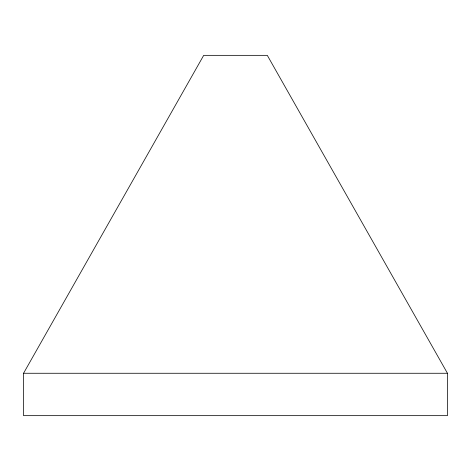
<?xml version="1.0" encoding="UTF-8"?>
<svg xmlns="http://www.w3.org/2000/svg" width="471" height="471" viewBox="0 0 471 471"><rect width="100%" height="100%" fill="white"/><g stroke="black" fill="none" stroke-linecap="round" stroke-linejoin="round"><path stroke-width="0.71" d="M23.55 373.267L203.708 55.343L267.293 55.343L447.45 373.267L447.45 415.657L23.55 415.657L23.55 373.267L447.45 373.267"/></g></svg>
